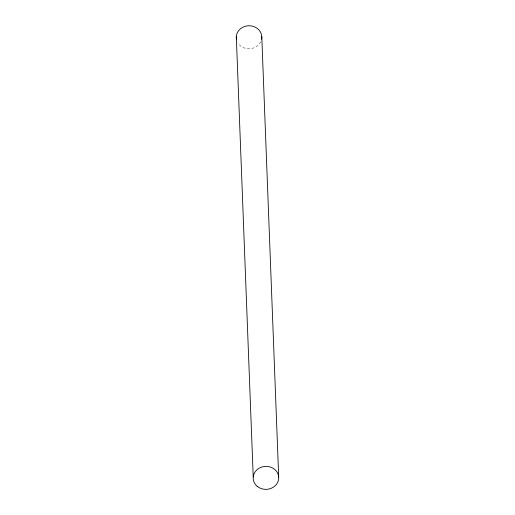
<?xml version="1.0" encoding="UTF-8"?>
<svg xmlns="http://www.w3.org/2000/svg" width="515" height="515" viewBox="0 0 515 515"><rect width="100%" height="100%" fill="white"/><g stroke="black" fill="none" stroke-linecap="round" stroke-linejoin="round"><path stroke-width="0.39" stroke-dasharray="2.58 1.93" d="M260.712 41.818A12.778 11.504 -2.2 0 1 249.64 48.738A12.778 11.504 -2.2 0 1 237.891 42.97"/><path stroke-width="0.77" d="M261.774 36.436L278.699 477.051M236.301 36.353L253.226 476.967M236.54 39.777A12.778 11.504 -2.2 0 1 248.797 25.756A12.778 11.504 -2.2 0 1 261.601 39.185M257.159 486.276A12.778 11.504 -2.2 0 0 278.37 480.469A12.778 11.504 -2.2 0 0 262.328 466.86A12.778 11.504 -2.2 0 0 257.159 486.276"/></g></svg>
